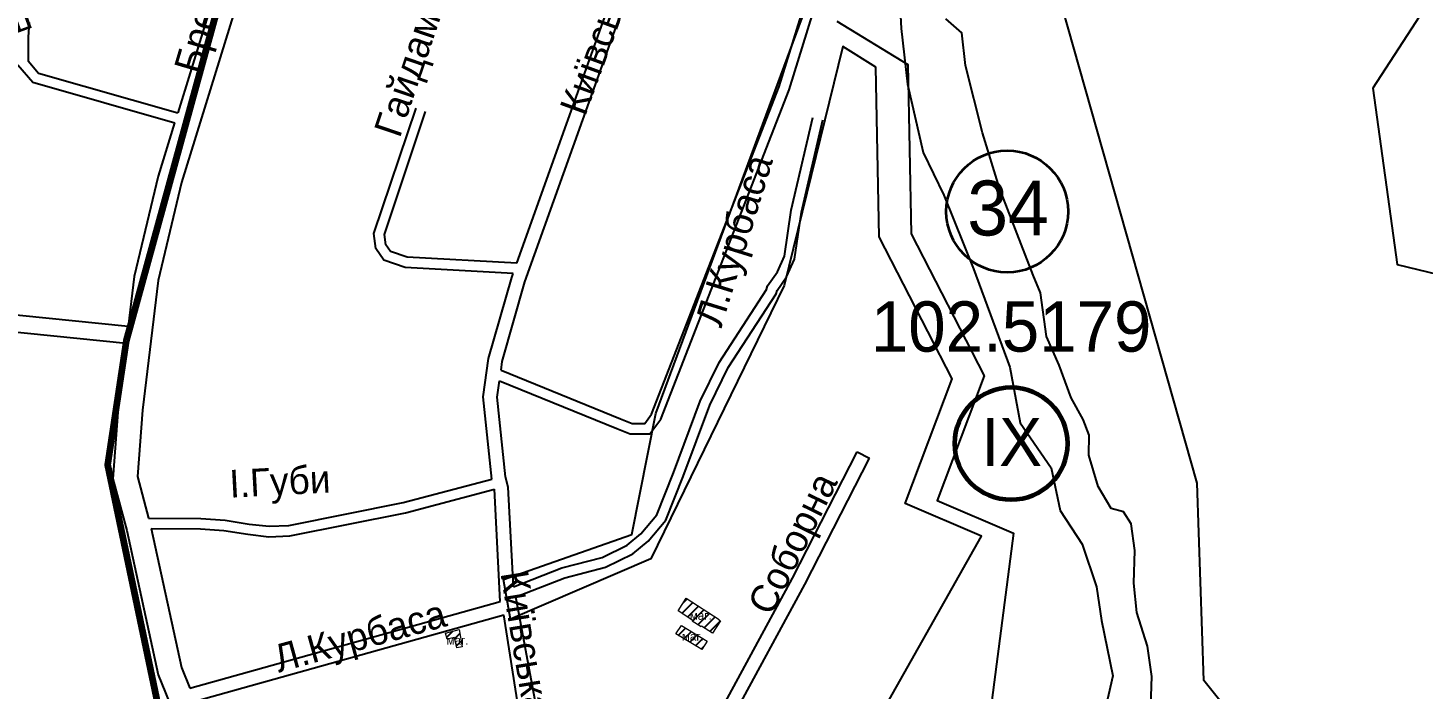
# Model space of a CAD drawing. Header units: millimetres. Extents: x 1378883 to 1389513, y 5662980 to 5673292.
# Drawn here: x 1383360 to 1384166, y 5668210 to 5668592 of the extents above; entities that cross this region are included whole.
import ezdxf
from ezdxf.enums import TextEntityAlignment as Align

# ---------------------------------------------------------------- set-up
doc = ezdxf.new("R2010")
doc.units = ezdxf.units.MM
doc.layers.add('_5Інше', color=252, linetype='Continuous', lineweight=25)
for name, color, linetype in [('N-raion', 1, 'Continuous'), ('zona', 3, 'Continuous'), ('вулиці', 7, 'Continuous'), ('ВулНазва', 7, 'Continuous'), ('КартаСкан', 252, 'Continuous'), ('район', 6, 'Continuous')]:
    doc.layers.add(name, color=color, linetype=linetype)
picture_1 = doc.add_image_def('image1.tif', size_in_pixel=(29607, 29619))
pattern_1 = [(45, (2.4066, 2.8008), (-2.6516504294, 2.6516504294), [])]

# ---------------------------------------------------------------- blocks, each defined once
blk = doc.blocks.new('Турія')
at = {"layer": '_5Інше', "color": 5}
for points in [[(47069.13, 25961.58), (47069.57, 25978.75), (47067.15, 25996.36), (47060.98, 26015.72), (47059.22, 26032.67), (47059.88, 26051.6), (47057.68, 26067.01), (47053.28, 26074.05), (47046.23, 26075.81), (47038.69, 26088.58), (47033.21, 26106.73), (47033.46, 26118.17), (47029.98, 26127.37), (47023.02, 26139.8), (47016.05, 26158.69), (47008.84, 26175.35), (47005.35, 26200.47), (47001.12, 26210.66), (46981.62, 26261.03), (46971.79, 26292.94), (46961.97, 26331.86), (46959.87, 26350.8), (46950.74, 26358.86)], [(46923.3, 26383.08), (46924.79, 26353.21), (46928.53, 26321.1), (46937.49, 26281.52), (46949.45, 26256.88), (46966.63, 26214.31), (46987.55, 26157.56), (46993.53, 26125.45), (47011.46, 26099.31), (47016.69, 26074.67), (47029.39, 26055.25), (47037.61, 26030.61), (47040.59, 26011.19), (47047.21, 25979.23), (47042.15, 25957.3)]]:
    blk.add_lwpolyline(points, dxfattribs=at)
blk = doc.blocks.new('ТуріяПрибер')
at = {"layer": '_5Інше', "color": 160}
for points in [[(46880, 26373), (46921, 26348), (46923, 26250), (46965, 26168), (46938, 26096), (46982, 26077), (46959, 25899), (46959, 25672), (46908, 25634), (46998, 25556), (46999, 25532), (46955, 25457), (46942, 25359), (46872, 25302), (46755, 25257), (46655, 25128), (46590.2, 25135.83), (46586.35, 25054.3), (46554.67, 25059.62), (46521.66, 24942.97), (46280, 23824)], [(46768, 24208), (46922, 24778), (46918, 24781), (46924, 24984), (46963, 24986), (46960, 25058), (46917, 25059), (46916, 25122), (47042, 25306), (47065, 25943), (47093, 25540), (47164, 25902), (47092, 25992), (47088, 26106), (46993, 26442), (47127, 26627), (47198, 27064), (47524, 27366), (47631, 27206), (47810, 27266), (47842, 27342), (47995, 27705)]]:
    blk.add_lwpolyline(points, dxfattribs=at)
blk = doc.blocks.new('ТуріяВодоох')
at = {"layer": '_5Інше', "color": 140}
for points in [[(46906, 25376), (46955, 25457), (47000, 25538), (46907, 25633), (46930, 25653), (46888, 25702), (46933, 25763), (46876, 25839), (46944, 25928), (46916, 25960), (46982, 26077), (46938, 26096), (46965, 26168), (46923, 26250), (46921, 26348), (46902, 26360), (46868, 26222), (46791, 26064), (46710, 26029), (46706, 26052), (46780, 26078), (46794, 26148), (46913, 26470)], [(48682, 27510), (48729, 27348), (48132, 27408), (47610, 27124), (47504, 26544), (47282, 26450), (47208, 26336), (47222, 26234), (47363, 26200), (47363, 26078), (47280, 26086), (47240, 25798), (47150, 25804), (47109, 25544), (47065, 25543), (47056, 25444), (47121, 25294), (47100, 25160), (46916, 25122), (46917, 25059), (46964, 25058), (46928, 24645), (46824, 24304)]]:
    blk.add_lwpolyline(points, dxfattribs=at)

msp = doc.modelspace()

# ---------------------------------------------------------------- hatches: boundary and pattern name
at = {"layer": 'вулиці', "lineweight": -2}
h = msp.add_hatch(dxfattribs=at)
h.set_pattern_fill('ANSI31', color=2, scale=30, style=0)
h.set_pattern_definition(pattern_1)
h.paths.add_polyline_path([(1383740.45, 5668262.57), (1383735.71, 5668255.24), (1383744.21, 5668249.74), (1383743.93, 5668249.33), (1383748.98, 5668246.07), (1383749.24, 5668246.49), (1383755.54, 5668242.41), (1383760.14, 5668249.53), (1383759.29, 5668250.05), (1383759.43, 5668250.26)])
h.paths.add_polyline_path([(1383740.91, 5668250.12), (1383756.75, 5668250.12), (1383756.75, 5668255.12), (1383740.91, 5668255.12)], flags=25)
h = msp.add_hatch(dxfattribs=at)
h.set_pattern_fill('ANSI31', color=2, scale=30, style=0)
h.set_pattern_definition(pattern_1)
h.paths.add_polyline_path([(1383609.19, 5668244.57), (1383601.43, 5668242.43), (1383602.4, 5668238.91), (1383606.6, 5668239.92), (1383607.94, 5668233.89), (1383611.05, 5668234.52)])
h.paths.add_polyline_path([(1383600.44, 5668235.8), (1383616.27, 5668235.8), (1383616.27, 5668240.8), (1383600.44, 5668240.8)], flags=9)
h = msp.add_hatch(dxfattribs=at)
h.set_pattern_fill('ANSI31', color=2, scale=30, style=0)
h.set_pattern_definition(pattern_1)
h.paths.add_polyline_path([(1383734.44, 5668241.94), (1383746.92, 5668234.44), (1383749.41, 5668232.91), (1383752.57, 5668237.84), (1383737.59, 5668246.89)])
h.paths.add_polyline_path([(1383736.33, 5668238.1), (1383752.17, 5668238.1), (1383752.17, 5668243.1), (1383736.33, 5668243.1)], flags=25)

# ---------------------------------------------------------------- linework, layer by layer
at = {"layer": 'N-raion', "color": 1, "lineweight": 35}
msp.add_circle((1383925.8, 5668486.1), 35.2, dxfattribs=at)
at = {"layer": 'zona', "color": 3, "lineweight": 60}
msp.add_circle((1383928.04, 5668351.95), 32.54, dxfattribs=at)
at = {"layer": 'вулиці', "color": 7}
for points in [[(1383537.68, 5668841.92), (1383527.65, 5668808.83), (1383496.69, 5668705.07), (1383446.72, 5668543.16)], [(1383546.57, 5668822.98), (1383541.06, 5668804.79), (1383510.08, 5668701), (1383448.94, 5668502.87), (1383435.36, 5668446.16), (1383426.35, 5668371.28), (1383423.46, 5668333.01), (1383429.89, 5668308.89)], [(1383633.44, 5668394.39), (1383634.14, 5668399.41), (1383647.28, 5668445.53), (1383708.57, 5668617.2), (1383739.87, 5668719.55)], [(1383642.57, 5668456.16), (1383700.98, 5668619.74), (1383732.8, 5668721.65)], [(1383632.59, 5668388.25), (1383700.27, 5668360.68), (1383707.99, 5668357.56), (1383719.45, 5668357.56), (1383725.66, 5668366), (1383799.8, 5668556.4), (1383848.83, 5668714.71)], [(1383633.44, 5668394.39), (1383702.52, 5668366.24), (1383709.15, 5668363.56), (1383716.41, 5668363.56), (1383720.36, 5668368.92), (1383794.13, 5668558.38), (1383842.65, 5668715.05)], [(1383360.91, 5668595.23), (1383360.44, 5668586.93), (1383360.44, 5668573.1), (1383366.4, 5668566.08), (1383446.72, 5668543.16)], [(1383354.44, 5668570.89), (1383363.01, 5668560.8), (1383445.07, 5668537.39)], [(1383640.47, 5668450.27), (1383578.18, 5668453.78), (1383565.72, 5668457.93), (1383561.13, 5668464.66), (1383559.99, 5668473.34), (1383584.39, 5668545.89)], [(1383642.57, 5668456.16), (1383579.32, 5668459.72), (1383569.53, 5668462.98), (1383566.89, 5668466.86), (1383566.12, 5668472.75), (1383589.79, 5668543.9)], [(1383640.57, 5668269.24), (1383668.5, 5668280.1), (1383691.78, 5668286.13), (1383706.36, 5668293.28), (1383714.18, 5668299.85), (1383723.5, 5668310.81), (1383733, 5668335.12), (1383748.47, 5668376.54), (1383759.34, 5668398.85), (1383786.83, 5668440.96), (1383787.37, 5668443.08), (1383793.14, 5668451.3), (1383797.19, 5668460.3), (1383801.07, 5668486.83), (1383813.54, 5668540.51)], [(1383444.95, 5668537.42), (1383435.42, 5668506.57), (1383421.55, 5668448.63), (1383418.07, 5668419.68)], [(1383641.93, 5668263.33), (1383670.35, 5668274.38), (1383693.88, 5668280.47), (1383709.66, 5668288.22), (1383718.42, 5668295.57), (1383728.73, 5668307.69), (1383738.6, 5668332.98), (1383753.99, 5668374.17), (1383764.57, 5668395.89), (1383792.39, 5668438.51), (1383792.91, 5668440.52), (1383798.38, 5668448.32), (1383803, 5668458.6), (1383806.98, 5668485.71), (1383819.38, 5668539.16)], [(1383418.07, 5668419.68), (1383246.84, 5668437.01), (1383183.71, 5668444.48), (1383127.94, 5668453.8), (1383106.41, 5668459.85)], [(1383416.88, 5668409.75), (1383245.75, 5668427.07), (1383182.3, 5668434.58), (1383125.76, 5668444.03), (1383125.53, 5668444.09)], [(1383628.1, 5668331.37), (1383623.22, 5668378.99), (1383626.29, 5668401.07), (1383639.65, 5668447.98), (1383640.47, 5668450.27)], [(1383416.88, 5668409.75), (1383412.42, 5668372.65), (1383409.32, 5668331.7), (1383417.28, 5668301.83), (1383435.48, 5668218.34), (1383444.33, 5668196.48), (1383485.67, 5668053.17)], [(1383640.57, 5668269.24), (1383637.57, 5668326.81), (1383635.99, 5668332.81), (1383631.28, 5668378.84), (1383632.59, 5668388.25)], [(1383722.45, 5668145.51), (1383760.42, 5668197.78), (1383801.86, 5668274.19), (1383839.07, 5668347.15)], [(1383732.37, 5668145.55), (1383767.21, 5668193.51), (1383808.95, 5668270.46), (1383846.2, 5668343.51)], [(1383429.89, 5668308.89), (1383460.13, 5668308.68), (1383474.13, 5668307.63), (1383487.96, 5668305.5), (1383499.59, 5668304.18), (1383510.81, 5668304.61), (1383576.97, 5668317.88), (1383628.1, 5668331.37)], [(1383431.38, 5668302.88), (1383459.89, 5668302.68), (1383473.44, 5668301.67), (1383487.16, 5668299.55), (1383499.36, 5668298.17), (1383511.52, 5668298.63), (1383578.33, 5668312.04), (1383629.63, 5668325.57)], [(1383633, 5668260.68), (1383629.63, 5668325.57)], [(1383431.38, 5668302.88), (1383448.9, 5668222.49), (1383453.71, 5668210.63)], [(1383453.71, 5668210.63), (1383633, 5668260.68)], [(1383672.36, 5668098.77), (1383668.96, 5668117.16), (1383657.88, 5668178.75), (1383641.93, 5668263.33)], [(1383456.73, 5668203.16), (1383635.15, 5668252.97)], [(1383633.46, 5667997.61), (1383638.41, 5668004.8), (1383648.56, 5668029.38), (1383663.67, 5668085.29), (1383658.14, 5668115.18), (1383647.03, 5668176.92), (1383635.15, 5668252.97)]]:
    msp.add_lwpolyline(points, dxfattribs=at)
at = {"layer": 'вулиці', "color": 1}
msp.add_lwpolyline([(1383839.07, 5668347.15), (1383846.2, 5668343.51)], dxfattribs=at)
at = {"layer": 'ВулНазва', "color": 7, "lineweight": 9}
for points in [[(1383740.45, 5668262.57), (1383759.43, 5668250.26), (1383759.29, 5668250.05), (1383760.14, 5668249.53), (1383755.54, 5668242.41), (1383749.24, 5668246.49), (1383748.98, 5668246.07), (1383743.93, 5668249.33), (1383744.21, 5668249.74), (1383735.71, 5668255.24), (1383740.45, 5668262.57)], [(1383601.43, 5668242.43), (1383609.19, 5668244.57), (1383611.05, 5668234.52), (1383607.94, 5668233.89), (1383606.6, 5668239.92), (1383602.4, 5668238.91), (1383601.43, 5668242.43)], [(1383737.59, 5668246.89), (1383752.57, 5668237.84), (1383749.41, 5668232.91), (1383746.92, 5668234.44), (1383734.44, 5668241.94), (1383737.59, 5668246.89)]]:
    msp.add_lwpolyline(points, close=True, dxfattribs=at)
at = {"layer": 'район', "color": 6, "lineweight": 100}
msp.add_lwpolyline([(1381934.51, 5669582.33), (1381970.47, 5669583.23), (1382106.9, 5669556.51), (1382253.06, 5669513.27), (1382602.54, 5669379.76), (1382591.68, 5669356.2), (1382699.01, 5669315.69), (1382707.5, 5669338.08), (1383223.99, 5669138.48), (1383578.22, 5669001.4), (1383568.66, 5668964.92), (1383574.4, 5668963), (1383530.93, 5668824.7), (1383525.13, 5668806.23), (1383416.9, 5668411.37), (1383406.08, 5668339.69), (1383436.05, 5668197.21), (1383490.76, 5668027.59)], dxfattribs=at)

# ---------------------------------------------------------------- block references
at = {"layer": 'вулиці', "color": 7}
for name, p in [('ТуріяВодоох', (1336928.92, 5642221.42)), ('ТуріяПрибер', (1336947.41, 5642223.12)), ('Турія', (1336939.68, 5642238.58))]:
    msp.add_blockref(name, p, dxfattribs=at)

# ---------------------------------------------------------------- texts
at = {"layer": 'N-raion', "color": 1, "lineweight": 35}
msp.add_text('34', height=31.726, dxfattribs=at).set_placement((1383902.72, 5668472.25))
msp.add_text('102.5179', height=29.053, dxfattribs=at).set_placement((1383928.05, 5668405.11), align=Align.CENTER)
at = {"layer": 'zona', "color": 3, "lineweight": 60}
msp.add_text('IX', height=27.659, dxfattribs=at).set_placement((1383910.91, 5668339.11))
at = {"layer": 'ВулНазва', "color": 1, "lineweight": 9}
for s, rotation, p in [('Брестська', 73.51076, (1383468.73, 5668615.01)), ('Гайдамацька', 71.31426, (1383589.95, 5668592.16)), ('Київська', 69.95221, (1383689.19, 5668583.17)), ('Д.Виш-', 20.06558, (1383335.25, 5668588.41)), ('Л.Курбаса', 72.8658, (1383769.77, 5668468.85)), ('І.Губи', 3.05711, (1383505.82, 5668328.33)), ('Соборна', 63.77028, (1383803.45, 5668293.57)), ('Київська', 279.44415, (1383647.78, 5668236.61)), ('Л.Курбаса', 15.46867, (1383552.39, 5668239.04))]:
    msp.add_text(s, height=16, rotation=rotation, dxfattribs=at).set_placement(p, align=Align.MIDDLE)
at = {"layer": 'ВулНазва', "color": 7, "lineweight": 9}
for p in [(1383748.83, 5668252.62), (1383744.25, 5668240.6), (1383608.35, 5668238.3)]:
    msp.add_text('маг.', height=5, dxfattribs=at).set_placement(p, align=Align.MIDDLE)

# ---------------------------------------------------------------- pictures from other files: only their frames are drawn
at = {"layer": 'КартаСкан'}
image = msp.add_image(picture_1, insert=(1378952.03, 5663192.31), size_in_units=(10026.9, 10030.97), rotation=0.395435, dxfattribs=at)
image.dxf.flags = 15

doc.saveas('drawing.dxf')
